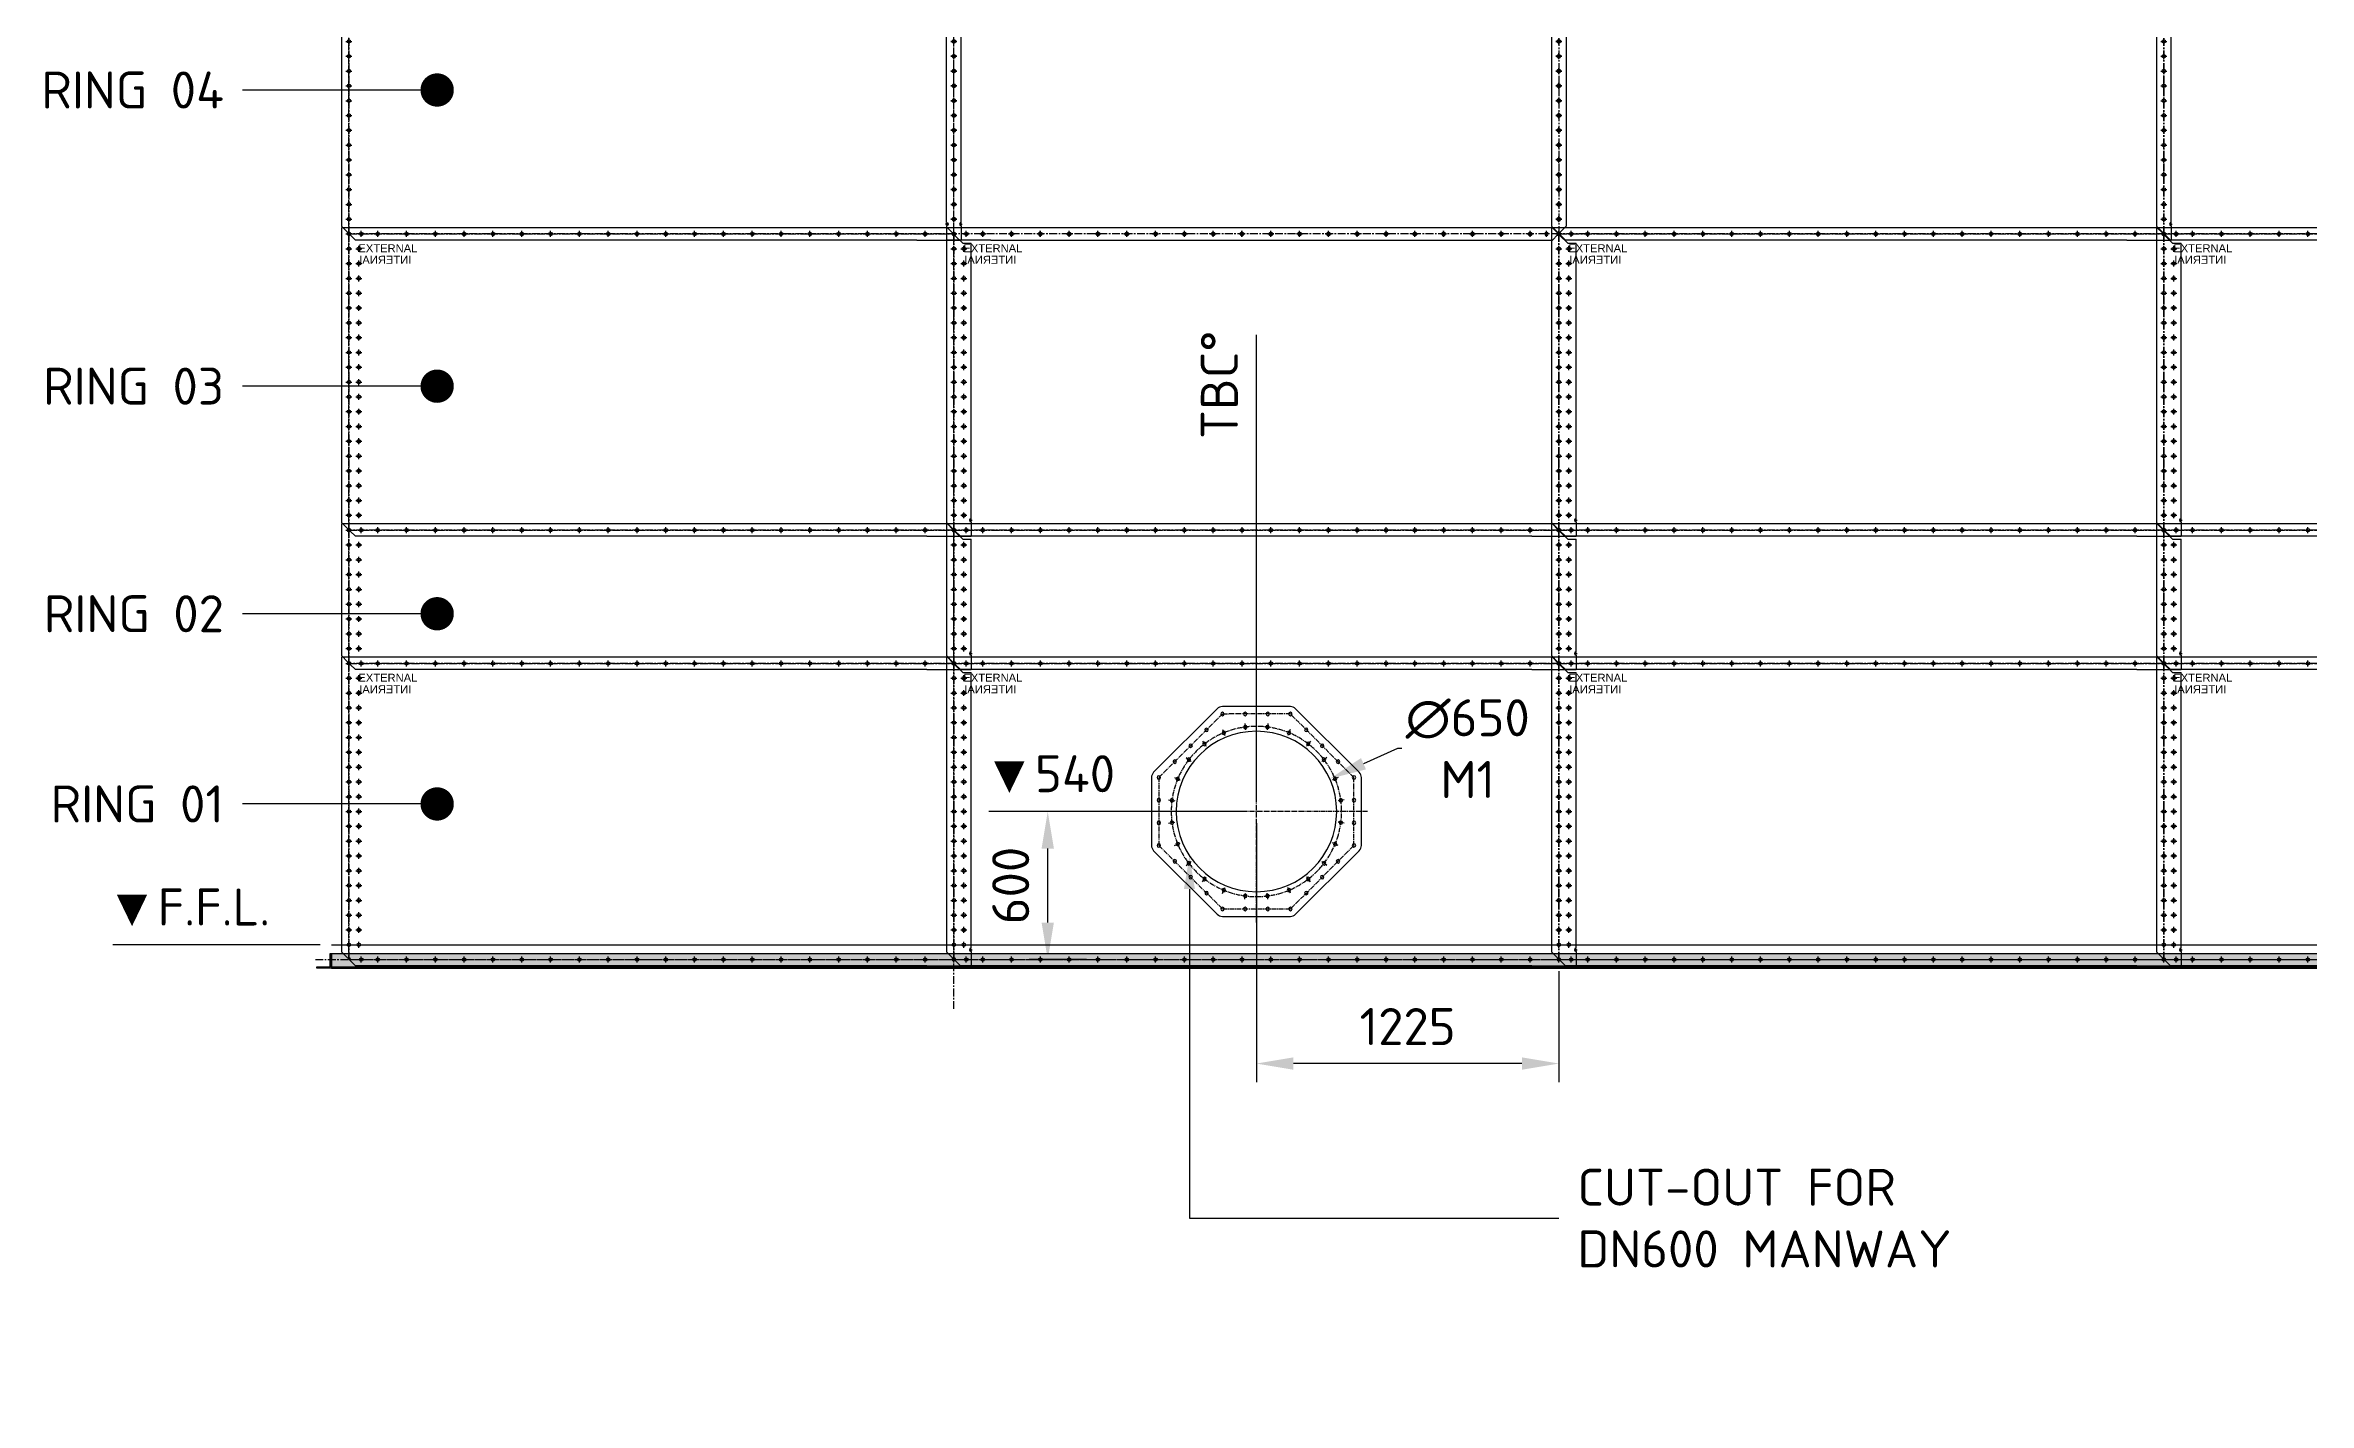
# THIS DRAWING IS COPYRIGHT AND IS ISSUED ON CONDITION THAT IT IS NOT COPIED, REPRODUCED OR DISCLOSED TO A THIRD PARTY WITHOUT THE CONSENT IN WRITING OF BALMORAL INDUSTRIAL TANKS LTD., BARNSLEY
# Model space of a CAD drawing. Header units: millimetres. Extents: x -1425 to 254614, y -45665 to 8786.
# Drawn here: x -1230 to 7937, y -1796 to 3705 of the extents above; entities that cross this region are included whole.
import ezdxf
from ezdxf import colors
from ezdxf.entities.mleader import LeaderData, LeaderLine
from ezdxf.math import Vec2, Vec3

# ---------------------------------------------------------------- set-up
doc = ezdxf.new("R2010")
doc.units = ezdxf.units.MM
doc.header["$PDMODE"] = 4
for name, pattern in [('CENTER', [50.8, 31.75, -6.35, 6.35, -6.35]), ('CENTER2', [28.575, 19.05, -3.175, 3.175, -3.175]), ('HIDDEN', [0.375, 0.25, -0.125])]:
    doc.linetypes.add(name, pattern=pattern)
doc.layers.get('Defpoints').update_dxf_attribs({"color": 9})
for name, color, linetype in [('Bolt Holes', 7, 'Continuous'), ('CENTRELINE', 1, 'CENTER'), ('X 0001 M', 7, 'Continuous'), ('X 0515 M', 7, 'Continuous'), ('X 1515 M', 8, 'HIDDEN'), ('X 2001 M', 1, 'CENTER2'), ('X 2515 M', 1, 'CENTER'), ('X 3001 D', 5, 'Continuous'), ('X 3001 G', 112, 'Continuous'), ('X 5001 H', 8, 'Continuous')]:
    doc.layers.add(name, color=color, linetype=linetype)
doc.styles.add('BIT STD. 2.0', font='isocpeur.ttf', dxfattribs={"height": 2})
doc.styles.add('GG STD. 1.8', font='arial.ttf', dxfattribs={"height": 1.8})
doc.dimstyles.new('BIT STD. 2.0', dxfattribs={"dimtxt": 2, "dimasz": 2, "dimexe": 1, "dimexo": 0.625, "dimgap": 1, "dimtad": 1, "dimdec": 0, "dimdsep": 46, "dimtxsty": 'BIT STD. 2.0', "dimcen": 0, "dimadec": 0, "dimazin": 0, "dimtfac": 1, "dimtdec": 0, "dimtmove": 0, "dimatfit": 3, "dimfxl": 1, "dimtfill": 1, "dimlwd": -1, "dimlwe": -1, "dimarcsym": 0})
doc.dimstyles.new('BIT STD. 2.0.1', dxfattribs={"dimtxt": 2, "dimasz": 2, "dimexe": 1, "dimexo": 0.625, "dimgap": 1, "dimtad": 1, "dimtih": 1, "dimtoh": 1, "dimdec": 0, "dimdsep": 46, "dimtxsty": 'BIT STD. 2.0', "dimcen": 0, "dimadec": 0, "dimazin": 0, "dimtfac": 1, "dimtdec": 0, "dimtofl": 0, "dimtmove": 0, "dimatfit": 3, "dimfxl": 1, "dimtfill": 1, "dimlwd": -1, "dimlwe": -1, "dimarcsym": 0})

# ---------------------------------------------------------------- blocks, each defined once
blk = doc.blocks.new('*D443')
at = {"color": 0, "transparency": 16777216}
blk.add_line((0, 6586.9), (0, 8141.3), dxfattribs=at)
at = {"layer": 'Defpoints', "color": 0, "transparency": 16777216}
for p in [(0, 7541.3), (0, 6540), (36750, 0)]:
    blk.add_point(p, dxfattribs=at)
at = {"color": 0, "transparency": 16777216, "insert": (-150, 7878.8), "char_height": 150, "attachment_point": 5, "rotation": 90, "style": 'BIT STD. 2.0', "bg_fill": 3, "box_fill_scale": 1.1, "bg_fill_color": 256, "bg_fill_true_color": 13158600, "bg_fill_transparency": 0}
blk.add_mtext('360.0%%D', dxfattribs=at)
blk = doc.blocks.new('*U69')
at = {"layer": 'Defpoints', "color": 1, "linetype": 'CENTER'}
blk.add_line((2450, -200), (2450, 6572.8), dxfattribs=at)
at = {"layer": 'X 2001 M', "color": 1}
blk.add_line((0, 0), (0, 6615), dxfattribs=at)
blk = doc.blocks.new('_Dot')
at = {"color": 0, "linetype": 'ByBlock', "lineweight": -2}
blk.add_line((-0.5, 0), (-1, 0), dxfattribs=at)
at = {"color": 0, "linetype": 'ByBlock', "const_width": 0.5}
blk.add_lwpolyline([(-0.25, 0, 1), (0.25, 0, 1)], format="xyb", close=True, dxfattribs=at)
blk = doc.blocks.new('*U235')
at = {"layer": 'X 5001 H'}
h = blk.add_hatch(color=8, dxfattribs=at)
h.dxf.hatch_style = 1
h.paths.add_polyline_path([(0, 25), (0, -35), (36850, -35), (36850, 25)])
for p, q in [((0, 25), (36850, 25)), ((0, -35), (36850, -35))]:
    blk.add_line(p, q)
blk.add_lwpolyline([(0, 25), (36850, 25), (36850, -35), (0, -35)], close=True)
at = {"layer": 'X 0515 M'}
blk.add_lwpolyline([(0, 25), (0, -35), (-60, -35), (-60, -29), (-6, -29), (-6, 25)], close=True, dxfattribs=at)
at = {"layer": 'X 1515 M', "color": 251, "true_color": 0x636466}
blk.add_line((0, -29), (36850, -29), dxfattribs=at)
at = {"layer": 'X 2515 M'}
blk.add_line((-66, 0), (36916, 0), dxfattribs=at)
blk = doc.blocks.new('*D442')
at = {"layer": 'Defpoints', "color": 0, "transparency": 16777216}
for p in [(-270, 60), (-70, 60), (-70, 60)]:
    blk.add_point(p, dxfattribs=at)
at = {"layer": 'X 3001 G', "transparency": 16777216}
blk.add_line((-116.9, 60), (-956.3, 60), dxfattribs=at)
at = {"layer": 'X 3001 G', "color": 0, "transparency": 16777216, "insert": (-650.6, 211.6), "char_height": 150, "attachment_point": 5, "style": 'BIT STD. 2.0', "bg_fill": 3, "box_fill_scale": 1.1, "bg_fill_color": 256, "bg_fill_true_color": 13158600, "bg_fill_transparency": 0}
blk.add_mtext('{\\fArial|b0|i0|c0|p34;▼}F.F.L.', dxfattribs=at)
blk = doc.blocks.new('*U73')
at = {"layer": 'CENTRELINE', "color": 0, "linetype": 'CENTER2', "transparency": 16777216}
for p, q in [((-12, 0), (-1.4, 0)), ((0, 1.4), (0, 12)), ((1.4, 0), (12, 0)), ((0, -12), (0, -1.4))]:
    blk.add_line(p, q, dxfattribs=at)
at = {"layer": 'CENTRELINE', "color": 0, "linetype": 'Continuous', "transparency": 16777216}
for p, q in [((-0.7, 0), (0.7, 0)), ((0, -0.7), (0, 0.7))]:
    blk.add_line(p, q, dxfattribs=at)
blk = doc.blocks.new('14mm DIA HOLE')
blk.add_circle((0, 0), 7)
at = {"layer": 'CENTRELINE', "linetype": 'CENTER2'}
blk.add_blockref('*U73', (0, 0), dxfattribs=at)
blk = doc.blocks.new('*U229')
blk.add_blockref('14mm DIA HOLE', (0, 0))
blk = doc.blocks.new('*U230')
at = {"layer": 'Bolt Holes', "color": 0, "linetype": 'ByBlock', "lineweight": -2, "transparency": 16777216}
for p in [(0, 0), (116.67, 0), (233.34, 0), (350.01, 0), (466.68, 0), (583.35, 0), (700.02, 0), (816.69, 0), (933.36, 0), (1050.03, 0), (1166.7, 0), (1283.37, 0), (1400.04, 0), (1516.71, 0), (1633.38, 0), (1750.05, 0), (1866.72, 0), (1983.39, 0), (2100.06, 0), (0, -1200), (116.67, -1200), (233.34, -1200), (350.01, -1200), (466.68, -1200), (583.35, -1200), (700.02, -1200), (816.69, -1200), (933.36, -1200), (1050.03, -1200), (1166.7, -1200), (1283.37, -1200), (1400.04, -1200), (1516.71, -1200), (1633.38, -1200), (1750.05, -1200), (1866.72, -1200), (1983.39, -1200), (2100.06, -1200)]:
    blk.add_blockref('*U229', p, dxfattribs=at)
blk = doc.blocks.new('*U78')
blk.add_blockref('14mm DIA HOLE', (0, 0))
blk = doc.blocks.new('*U79')
at = {"color": 0, "linetype": 'ByBlock', "lineweight": -2, "transparency": 16777216}
for p in [(0, 0), (0, -60), (0, -120), (0, -180), (0, -240), (0, -300), (0, -360), (0, -420), (0, -480), (0, -540), (0, -600), (0, -660), (0, -720), (0, -780), (0, -840), (0, -900), (0, -960), (0, -1020), (0, -1080)]:
    blk.add_blockref('*U78', p, dxfattribs=at)
blk = doc.blocks.new('Vertical Seam - D (1200)')
blk.add_blockref('*U79', (0, -60))
blk = doc.blocks.new('*U261')
blk.add_blockref('Vertical Seam - D (1200)', (0, 0))
blk = doc.blocks.new('*U262')
blk.add_blockref('Vertical Seam - D (1200)', (40, 0))
blk = doc.blocks.new('*U161')
blk.add_blockref('Vertical Seam - D (1200)', (0, 0))
blk = doc.blocks.new('*U370')
blk.add_blockref('Vertical Seam - D (1200)', (40, 0))
blk = doc.blocks.new('*U138')
at = {"layer": 'X 2001 M', "color": 0, "transparency": 16777216}
for p, q in [((-4.12, 0), (-0.8, 0)), ((0, 0.8), (0, 4.12)), ((0.8, 0), (4.12, 0)), ((0, -4.12), (0, -0.8))]:
    blk.add_line(p, q, dxfattribs=at)
at = {"layer": 'X 2001 M', "color": 0, "linetype": 'Continuous', "transparency": 16777216}
for p, q in [((-0.4, 0), (0.4, 0)), ((0, -0.4), (0, 0.4))]:
    blk.add_line(p, q, dxfattribs=at)
blk = doc.blocks.new('*U135')
for p, q in [((0, 72), (0, 132)), ((0, 58), (0, 0))]:
    blk.add_line(p, q)
blk.add_arc((0, 65), 7, 90, 270)
at = {"layer": 'X 2001 M'}
blk.add_blockref('*U138', (0, 65), dxfattribs=at)
blk = doc.blocks.new('*U153')
for p, q in [((0, 692), (0, 1188)), ((0, 558), (0, 692)), ((0, 132), (0, 558))]:
    blk.add_line(p, q)
blk = doc.blocks.new('*U140')
for p, q in [((-619.6, 0), (-2493.6, 0)), ((-179.6, 0), (-619.6, 0)), ((-179.6, 0), (-165.6, 0)), ((-165.6, 0), (0, 0))]:
    blk.add_line(p, q)
blk = doc.blocks.new('1200 DD (2101)')
for p, q in [((2423.6, 25), (-30, 25)), ((-30, 25), (-30, -1168.6))]:
    blk.add_line(p, q)
for points in [[(2423.6, 25), (2444.4, 4.2, 0.866025), (2454.2, -5.6), (2485.6, -37), (2520, -37)], [(26.4, -1225), (5.6, -1204.2, 0.866025), (-4.2, -1194.4), (-30, -1168.6)]]:
    blk.add_lwpolyline(points, format="xyb")
at = {"layer": 'Defpoints', "color": 1, "linetype": 'CENTER'}
blk.add_lwpolyline([(0, -1200), (2450, -1200), (2450, 0), (0, 0)], close=True, dxfattribs=at)
for name, p in [('14mm DIA HOLE', (0, 0)), ('14mm DIA HOLE', (50, 0)), ('14mm DIA HOLE', (116.7, 0)), ('*U153', (2520, -1225)), ('*U135', (2520, -1225)), ('14mm DIA HOLE', (50, -1200)), ('14mm DIA HOLE', (116.7, -1200)), ('14mm DIA HOLE', (2450, -1200)), ('14mm DIA HOLE', (2500, -1200)), ('*U140', (2520, -1225))]:
    blk.add_blockref(name, p)
at = {"layer": 'Bolt Holes'}
for name, p in [('*U230', (233.4, 0)), ('*U261', (0, 0)), ('*U262', (0, 0)), ('*U161', (2450, 0)), ('*U370', (2450, 0))]:
    blk.add_blockref(name, p, dxfattribs=at)
at = {"layer": 'Defpoints', "extrusion": (0, 0, -1), "insert": (252.9, -88.6), "char_height": 32.4, "width": 6762.895, "attachment_point": 1, "text_direction": (-1, 0, 0), "style": 'GG STD. 1.8'}
blk.add_mtext('INTERNAL', dxfattribs=at)
at = {"layer": 'Defpoints', "insert": (38.2, -41.7), "char_height": 32.4, "width": 6762.895, "attachment_point": 1, "style": 'GG STD. 1.8'}
blk.add_mtext('EXTERNAL', dxfattribs=at)
blk = doc.blocks.new('*U227')
blk.add_blockref('14mm DIA HOLE', (0, 0))
blk = doc.blocks.new('*U228')
at = {"layer": 'Bolt Holes', "color": 0, "linetype": 'ByBlock', "lineweight": -2, "transparency": 16777216}
for p in [(0, 0), (116.67, 0), (233.34, 0), (350.01, 0), (466.68, 0), (583.35, 0), (700.02, 0), (816.69, 0), (933.36, 0), (1050.03, 0), (1166.7, 0), (1283.37, 0), (1400.04, 0), (1516.71, 0), (1633.38, 0), (1750.05, 0), (1866.72, 0), (1983.39, 0), (2100.06, 0), (0, -1200), (116.67, -1200), (233.34, -1200), (350.01, -1200), (466.68, -1200), (583.35, -1200), (700.02, -1200), (816.69, -1200), (933.36, -1200), (1050.03, -1200), (1166.7, -1200), (1283.37, -1200), (1400.04, -1200), (1516.71, -1200), (1633.38, -1200), (1750.05, -1200), (1866.72, -1200), (1983.39, -1200), (2100.06, -1200)]:
    blk.add_blockref('*U227', p, dxfattribs=at)
blk = doc.blocks.new('*U133')
at = {"layer": 'X 2001 M', "color": 0, "transparency": 16777216}
for p, q in [((-4.12, 0), (-0.8, 0)), ((0, 0.8), (0, 4.12)), ((0.8, 0), (4.12, 0)), ((0, -4.12), (0, -0.8))]:
    blk.add_line(p, q, dxfattribs=at)
at = {"layer": 'X 2001 M', "color": 0, "linetype": 'Continuous', "transparency": 16777216}
for p, q in [((-0.4, 0), (0.4, 0)), ((0, -0.4), (0, 0.4))]:
    blk.add_line(p, q, dxfattribs=at)
blk = doc.blocks.new('*U130')
for p, q in [((0, 72), (0, 132)), ((0, 58), (0, 0))]:
    blk.add_line(p, q)
blk.add_arc((0, 65), 7, 90, 270)
at = {"layer": 'X 2001 M'}
blk.add_blockref('*U133', (0, 65), dxfattribs=at)
blk = doc.blocks.new('*U109')
for p, q in [((0, 692), (0, 1193.6)), ((0, 558), (0, 692)), ((0, 132), (0, 558))]:
    blk.add_line(p, q)
blk = doc.blocks.new('*U117')
for p, q in [((-619.6, 0), (-2453.6, 0)), ((-179.6, 0), (-619.6, 0)), ((-179.6, 0), (-165.6, 0)), ((-165.6, 0), (0, 0))]:
    blk.add_line(p, q)
blk = doc.blocks.new('1200 D')
for p, q in [((2423.6, 25), (-30, 25)), ((-30, 25), (-30, -1168.6))]:
    blk.add_line(p, q)
for points in [[(2423.6, 25), (2444.4, 4.2, 0.866025), (2454.2, -5.6), (2480, -31.4)], [(26.4, -1225), (5.6, -1204.2, 0.866025), (-4.2, -1194.4), (-30, -1168.6)]]:
    blk.add_lwpolyline(points, format="xyb")
at = {"layer": 'Defpoints', "color": 1, "linetype": 'CENTER'}
blk.add_lwpolyline([(0, -1200), (2450, -1200), (2450, 0), (0, 0)], close=True, dxfattribs=at)
for name, p in [('14mm DIA HOLE', (0, 0)), ('14mm DIA HOLE', (50, 0)), ('14mm DIA HOLE', (116.7, 0)), ('*U109', (2480, -1225)), ('*U130', (2480, -1225)), ('14mm DIA HOLE', (50, -1200)), ('14mm DIA HOLE', (116.7, -1200)), ('14mm DIA HOLE', (2450, -1200)), ('*U117', (2480, -1225))]:
    blk.add_blockref(name, p)
at = {"layer": 'Bolt Holes'}
for name, p in [('*U228', (233.4, 0)), ('*U161', (0, 0)), ('*U161', (2450, 0))]:
    blk.add_blockref(name, p, dxfattribs=at)
at = {"layer": 'Defpoints', "extrusion": (0, 0, -1), "insert": (252.9, -88.6), "char_height": 32.4, "width": 6762.895, "attachment_point": 1, "text_direction": (-1, 0, 0), "style": 'GG STD. 1.8'}
blk.add_mtext('INTERNAL', dxfattribs=at)
at = {"layer": 'Defpoints', "insert": (38.2, -41.7), "char_height": 32.4, "width": 6762.895, "attachment_point": 1, "style": 'GG STD. 1.8'}
blk.add_mtext('EXTERNAL', dxfattribs=at)
blk = doc.blocks.new('*U172')
blk.add_blockref('14mm DIA HOLE', (0, 0))
blk = doc.blocks.new('*U173')
at = {"layer": 'Bolt Holes', "color": 0, "linetype": 'ByBlock', "lineweight": -2, "transparency": 16777216}
for p in [(0, 0), (116.67, 0), (233.34, 0), (350.01, 0), (466.68, 0), (583.35, 0), (700.02, 0), (816.69, 0), (933.36, 0), (1050.03, 0), (1166.7, 0), (1283.37, 0), (1400.04, 0), (1516.71, 0), (1633.38, 0), (1750.05, 0), (1866.72, 0), (1983.39, 0), (2100.06, 0), (0, -540), (116.67, -540), (233.34, -540), (350.01, -540), (466.68, -540), (583.35, -540), (700.02, -540), (816.69, -540), (933.36, -540), (1050.03, -540), (1166.7, -540), (1283.37, -540), (1400.04, -540), (1516.71, -540), (1633.38, -540), (1750.05, -540), (1866.72, -540), (1983.39, -540), (2100.06, -540)]:
    blk.add_blockref('*U172', p, dxfattribs=at)
blk = doc.blocks.new('*U167')
blk.add_blockref('14mm DIA HOLE', (0, 0))
blk = doc.blocks.new('*U168')
at = {"color": 0, "linetype": 'ByBlock', "lineweight": -2, "transparency": 16777216}
for p in [(0, 0), (0, -60), (0, -120), (0, -180), (0, -240), (0, -300), (0, -360), (0, -420)]:
    blk.add_blockref('*U167', p, dxfattribs=at)
blk = doc.blocks.new('Vertical Seam - D (540)')
blk.add_blockref('*U168', (0, -60))
blk = doc.blocks.new('*U171')
blk.add_blockref('Vertical Seam - D (540)', (0, 0))
blk = doc.blocks.new('*U318')
blk.add_blockref('Vertical Seam - D (540)', (40, 0))
blk = doc.blocks.new('*U317')
blk.add_blockref('Vertical Seam - D (540)', (0, 0))
blk = doc.blocks.new('*U336')
blk.add_blockref('Vertical Seam - D (540)', (40, 0))
blk = doc.blocks.new('*U184')
for p, q in [((-619.6, 0), (-2493.6, 0)), ((-179.6, 0), (-619.6, 0)), ((-179.6, 0), (-165.6, 0)), ((-165.6, 0), (0, 0))]:
    blk.add_line(p, q)
blk = doc.blocks.new('*U176')
at = {"layer": 'X 2001 M', "color": 0, "transparency": 16777216}
for p, q in [((-4.12, 0), (-0.8, 0)), ((0, 0.8), (0, 4.12)), ((0.8, 0), (4.12, 0)), ((0, -4.12), (0, -0.8))]:
    blk.add_line(p, q, dxfattribs=at)
at = {"layer": 'X 2001 M', "color": 0, "linetype": 'Continuous', "transparency": 16777216}
for p, q in [((-0.4, 0), (0.4, 0)), ((0, -0.4), (0, 0.4))]:
    blk.add_line(p, q, dxfattribs=at)
blk = doc.blocks.new('*U174')
for p, q in [((0, 72), (0, 132)), ((0, 58), (0, 0))]:
    blk.add_line(p, q)
blk.add_arc((0, 65), 7, 90, 270)
at = {"layer": 'X 2001 M'}
blk.add_blockref('*U176', (0, 65), dxfattribs=at)
blk = doc.blocks.new('*U307')
for p, q in [((0, 692), (0, 840.3)), ((0, 558), (0, 692)), ((0, 444.3), (0, 558))]:
    blk.add_line(p, q)
blk = doc.blocks.new('540 SD')
for p, q in [((2423.6, 25), (-30, 25)), ((-30, 25), (-30, -508.6))]:
    blk.add_line(p, q)
for points in [[(2423.6, 25), (2444.4, 4.2, 0.866025), (2454.2, -5.6), (2485.6, -37), (2520, -37)], [(26.4, -565), (5.6, -544.2, 0.866025), (-4.2, -534.4), (-30, -508.6)]]:
    blk.add_lwpolyline(points, format="xyb")
at = {"layer": 'Defpoints', "color": 1, "linetype": 'CENTER'}
blk.add_lwpolyline([(0, -540), (2450, -540), (2450, 0), (0, 0)], close=True, dxfattribs=at)
for name, p in [('14mm DIA HOLE', (0, 0)), ('14mm DIA HOLE', (50, 0)), ('14mm DIA HOLE', (116.7, 0)), ('*U307', (2520, -877.3)), ('*U174', (2520, -565)), ('14mm DIA HOLE', (50, -540)), ('14mm DIA HOLE', (116.7, -540)), ('14mm DIA HOLE', (2450, -540)), ('14mm DIA HOLE', (2500, -540)), ('*U184', (2520, -565))]:
    blk.add_blockref(name, p)
at = {"layer": 'Bolt Holes'}
for name, p in [('*U173', (233.4, 0)), ('*U171', (0, 0)), ('*U318', (0, 0)), ('*U317', (2450, 0)), ('*U336', (2450, 0))]:
    blk.add_blockref(name, p, dxfattribs=at)
blk = doc.blocks.new('VERTICAL SEAM')
for name, p in [('1200 D', (-2450, 6540)), ('1200 D', (-2450, 5340)), ('1200 D', (-2450, 4140)), ('1200 DD (2101)', (-2450, 2940)), ('540 SD', (-2450, 1740)), ('1200 DD (2101)', (-2450, 1200))]:
    blk.add_blockref(name, p)
blk = doc.blocks.new('*D437')
at = {"layer": 'Defpoints', "color": 0, "transparency": 16777216}
for p in [(3971.8, 732.4), (3378.2, 467.6)]:
    blk.add_point(p, dxfattribs=at)
at = {"layer": 'X 3001 D', "color": 0, "transparency": 16777216}
for p, q in [((4245.8, 854.7), (4108.8, 793.5)), ((4740.8, 854.7), (4245.8, 854.7))]:
    blk.add_line(p, q, dxfattribs=at)
blk.add_solid([(4098.6, 816.4), (4119, 770.7), (3971.8, 732.4)], dxfattribs=at)
at = {"layer": 'X 3001 D', "color": 0, "transparency": 16777216, "insert": (4530.8, 854.7), "char_height": 150, "attachment_point": 5, "style": 'BIT STD. 2.0', "bg_fill": 3, "box_fill_scale": 1.1, "bg_fill_color": 256, "bg_fill_true_color": 13158600, "bg_fill_transparency": 0}
blk.add_mtext('∅650\\P{\\C7;M1}', dxfattribs=at)
blk = doc.blocks.new('*D436')
at = {"layer": 'Defpoints', "color": 0, "transparency": 16777216}
for p in [(3675, 600), (4900, 0), (3675, -421.3)]:
    blk.add_point(p, dxfattribs=at)
at = {"layer": 'X 3001 D', "color": 0, "transparency": 16777216}
for p, q in [((3675, 553.1), (3675, -496.3)), ((4900, -46.9), (4900, -496.3)), ((4750, -421.3), (3825, -421.3))]:
    blk.add_line(p, q, dxfattribs=at)
for points in [[(3825, -396.3), (3825, -446.3), (3675, -421.3)], [(4750, -396.3), (4750, -446.3), (4900, -421.3)]]:
    blk.add_solid(points, dxfattribs=at)
at = {"layer": 'X 3001 D', "color": 0, "transparency": 16777216, "insert": (4287.5, -271.3), "char_height": 150, "attachment_point": 5, "style": 'BIT STD. 2.0', "bg_fill": 3, "box_fill_scale": 1.1, "bg_fill_color": 256, "bg_fill_true_color": 13158600, "bg_fill_transparency": 0}
blk.add_mtext('1225', dxfattribs=at)
blk = doc.blocks.new('*D435')
at = {"layer": 'Defpoints', "color": 0, "transparency": 16777216}
for p in [(2830, 600), (3675, 600), (3033.3, 0)]:
    blk.add_point(p, dxfattribs=at)
at = {"layer": 'X 3001 D', "color": 0, "transparency": 16777216}
for p, q in [((3628.1, 600), (2755, 600)), ((2830, 150), (2830, 450)), ((2986.4, 0), (2755, 0))]:
    blk.add_line(p, q, dxfattribs=at)
for points in [[(2805, 450), (2855, 450), (2830, 600)], [(2805, 150), (2855, 150), (2830, 0)]]:
    blk.add_solid(points, dxfattribs=at)
at = {"layer": 'X 3001 D', "color": 0, "transparency": 16777216, "insert": (2680, 300), "char_height": 150, "attachment_point": 5, "rotation": 90, "style": 'BIT STD. 2.0', "bg_fill": 3, "box_fill_scale": 1.1, "bg_fill_color": 256, "bg_fill_true_color": 13158600, "bg_fill_transparency": 0}
blk.add_mtext('600', dxfattribs=at)
blk = doc.blocks.new('*D434')
at = {"layer": 'Defpoints', "color": 0, "transparency": 16777216}
for p in [(3157.6, 600), (3453.6, 600), (3675, 60)]:
    blk.add_point(p, dxfattribs=at)
at = {"layer": 'X 3001 G', "color": 5, "transparency": 16777216}
blk.add_line((3406.7, 600), (2591.3, 600), dxfattribs=at)
at = {"layer": 'X 3001 G', "color": 0, "transparency": 16777216, "insert": (2836.9, 751.6), "char_height": 150, "attachment_point": 5, "style": 'BIT STD. 2.0', "bg_fill": 3, "box_fill_scale": 1.1, "bg_fill_color": 256, "bg_fill_true_color": 13158600, "bg_fill_transparency": 0}
blk.add_mtext('{\\fArial|b0|i0|c0|p34;▼}540', dxfattribs=at)
blk = doc.blocks.new('*D433')
at = {"color": 0, "transparency": 16777216}
for p, q in [((3675, 1751.3), (3675, 2531.3)), ((3675, 1451.3), (3675, 1751.3)), ((3675, 646.9), (3675, 1451.3))]:
    blk.add_line(p, q, dxfattribs=at)
at = {"layer": 'Defpoints', "color": 0, "transparency": 16777216}
for p in [(3675, 2051.3), (3675, 600), (36750, 0)]:
    blk.add_point(p, dxfattribs=at)
at = {"color": 0, "transparency": 16777216, "insert": (3525, 2328.8), "char_height": 150, "attachment_point": 5, "rotation": 90, "style": 'BIT STD. 2.0', "bg_fill": 3, "box_fill_scale": 1.1, "bg_fill_color": 256, "bg_fill_true_color": 13158600, "bg_fill_transparency": 0}
blk.add_mtext('TBC%%D', dxfattribs=at)
blk = doc.blocks.new('A$C75773D2C')
at = {"layer": 'X 0001 M'}
blk.add_circle((0, 0), 7, dxfattribs=at)
at = {"layer": 'X 2001 M'}
blk.add_line((0, 14), (0, -14), dxfattribs=at)
blk = doc.blocks.new('A$C40320D08')
blk.add_circle((0, 0), 325)
at = {"layer": 'Defpoints'}
blk.add_lwpolyline([(-416.2, 158.8), (-158.8, 416.2, -0.198912), (-137.6, 425), (137.6, 425, -0.198912), (158.8, 416.2), (416.2, 158.8, -0.198912), (425, 137.6), (425, -137.6, -0.198912), (416.2, -158.8), (158.8, -416.2, -0.198912), (137.6, -425), (-137.6, -425, -0.198912), (-158.8, -416.2), (-416.2, -158.8, -0.198912), (-425, -137.6), (-425, 137.6, -0.198912)], format="xyb", close=True, dxfattribs=at)
at = {"layer": 'X 0001 M'}
for centre in [(-137.6, 395), (-45.9, 395), (45.9, 395), (137.6, 395), (-201.9, 330.6), (201.9, 330.6), (-330.6, 201.9), (-266.3, 266.3), (266.3, 266.3), (330.6, 201.9), (-395, 137.6), (395, 137.6), (-395, 45.9), (395, 45.9), (-395, -45.9), (395, -45.9), (-395, -137.6), (395, -137.6), (-330.6, -201.9), (-266.3, -266.3), (266.3, -266.3), (330.6, -201.9), (-201.9, -330.6), (201.9, -330.6), (-137.6, -395), (-45.9, -395), (45.9, -395), (137.6, -395)]:
    blk.add_circle(centre, 7, dxfattribs=at)
at = {"layer": 'X 2001 M'}
for p, q in [((0, -450), (0, 450)), ((-450, 0), (450, 0))]:
    blk.add_line(p, q, dxfattribs=at)
blk.add_lwpolyline([(-395, 137.6), (-137.6, 395), (137.6, 395), (395, 137.6), (395, -137.6), (137.6, -395), (-137.6, -395), (-395, -137.6)], close=True, dxfattribs=at)
blk.add_circle((0, 0), 345, dxfattribs=at)
at = {"layer": 'X 0001 M'}
for p, rotation in [((-210, 273.7), 37.49999999999898), ((-132, 318.7), 22.49999999999897), ((-45, 342), 7.499999999998977), ((45, 342), 352.499999999999), ((132, 318.7), 337.4999999999989), ((210, 273.7), 322.499999999999), ((-273.7, 210), 52.49999999999896), ((273.7, 210), 307.4999999999989), ((-318.7, 132), 67.49999999999896), ((318.7, 132), 292.499999999999), ((-342, 45), 82.49999999999898), ((342, 45), 277.4999999999989), ((-342, -45), 97.49999999999895), ((342, -45), 262.4999999999989), ((-318.7, -132), 112.4999999999989), ((318.7, -132), 247.4999999999989), ((-273.7, -210), 127.4999999999989), ((-210, -273.7), 142.4999999999989), ((210, -273.7), 217.4999999999989), ((273.7, -210), 232.499999999999), ((-132, -318.7), 157.499999999999), ((-45, -342), 172.4999999999989), ((45, -342), 187.4999999999988), ((132, -318.7), 202.4999999999989)]:
    blk.add_blockref('A$C75773D2C', p, dxfattribs=dict(at, rotation=rotation))
blk = doc.blocks.new('P9071900')
at = {"xscale": -1}
blk.add_blockref('1200 DD (2101)', (-30, -25), dxfattribs=at)
at = {"rotation": 359.993775271945}
blk.add_blockref('A$C40320D08', (-1255, -625), dxfattribs=at)

msp = doc.modelspace()

# ---------------------------------------------------------------- dimensions: what is measured, and where the dimension line sits
at = {"color": 1}
dim = msp.add_ordinate_dim(feature_location=(0, 6540), offset=(0, 1001.2681), dtype=1, origin=(36750, 0), dimstyle='BIT STD. 2.0', override={"dimdec": 1, "dimlfac": 0.009796, "dimzin": 0, "dimpost": '%%D'}, dxfattribs=at)
dim.commit()
dim.dimension.update_dxf_attribs({"geometry": '*D443', "text_midpoint": (-150, 7878.7681)})

# ---------------------------------------------------------------- next in the draw order: block references
for name, p in [('*U69', (0, 0)), ('VERTICAL SEAM', (7350, 0)), ('VERTICAL SEAM', (9800, 0)), ('*U235', (-70, 0))]:
    msp.add_blockref(name, p)
at = {"xscale": -1}
msp.add_blockref('1200 D', (4900, 4140), dxfattribs=at)

# ---------------------------------------------------------------- next in the draw order: leaders
ml = msp.add_multileader_mtext('Standard')
ml.set_content('RING 04', color=256, style='BIT STD. 2.0')
ml.set_leader_properties(color=150)
ml.set_arrow_properties(name='DOT')
ml.build(insert=Vec2(0, 0))
ml.multileader.update_dxf_attribs({"has_text_frame": 1, "text_left_attachment_type": 2, "text_right_attachment_type": 2, "dogleg_length": 3, "arrow_head_size": 135, "scale": 75})
ctx = ml.context
ctx.base_point, ctx.scale, ctx.char_height, ctx.arrow_head_size, ctx.landing_gap_size, ctx.plane_origin = Vec3(-1271.1484, 3523.2156), 75, 150, 135, 75, Vec3(357.2792, 3523.2156)
ctx.left_attachment, ctx.right_attachment, ctx.text_align_type = 2, 2, 2
notes = []
notes.append((ctx, [(0, (1, 1, 0), (-206.1484, 3523.2156), (-1, 0), 225, [(0, [(357.2792, 3523.2156)], 0, [])])]))
ctx.mtext.insert, ctx.mtext.alignment, ctx.mtext.flow_direction = Vec3(-506.1484, 3598.2725), 3, 5
ml = msp.add_multileader_mtext('Standard')
ml.set_content('RING 03', color=256, style='BIT STD. 2.0')
ml.set_leader_properties(color=150)
ml.set_arrow_properties(name='DOT')
ml.build(insert=Vec2(0, 0))
ml.multileader.update_dxf_attribs({"has_text_frame": 1, "text_left_attachment_type": 2, "text_right_attachment_type": 2, "dogleg_length": 3, "arrow_head_size": 135, "scale": 75})
ctx = ml.context
ctx.base_point, ctx.scale, ctx.char_height, ctx.arrow_head_size, ctx.landing_gap_size, ctx.plane_origin = Vec3(-1256.1484, 2323.2156), 75, 150, 135, 75, Vec3(357.2792, 2323.2156)
ctx.left_attachment, ctx.right_attachment, ctx.text_align_type = 2, 2, 2
notes.append((ctx, [(0, (1, 1, 0), (-206.1484, 2323.2156), (-1, 0), 225, [(0, [(357.2792, 2323.2156)], 0, [])])]))
ctx.mtext.insert, ctx.mtext.alignment, ctx.mtext.flow_direction = Vec3(-506.1484, 2398.2725), 3, 5
ml = msp.add_multileader_mtext('Standard')
ml.set_content('RING 02', color=256, style='BIT STD. 2.0')
ml.set_leader_properties(color=150)
ml.set_arrow_properties(name='DOT')
ml.build(insert=Vec2(0, 0))
ml.multileader.update_dxf_attribs({"has_text_frame": 1, "text_left_attachment_type": 2, "text_right_attachment_type": 2, "dogleg_length": 3, "arrow_head_size": 135, "scale": 75})
ctx = ml.context
ctx.base_point, ctx.scale, ctx.char_height, ctx.arrow_head_size, ctx.landing_gap_size, ctx.plane_origin = Vec3(-1256.1484, 1401.1765), 75, 150, 135, 75, Vec3(357.2792, 1401.1765)
ctx.left_attachment, ctx.right_attachment, ctx.text_align_type = 2, 2, 2
notes.append((ctx, [(0, (1, 1, 0), (-206.1484, 1401.1765), (-1, 0), 225, [(0, [(357.2792, 1401.1765)], 0, [])])]))
ctx.mtext.insert, ctx.mtext.alignment, ctx.mtext.flow_direction = Vec3(-506.1484, 1476.2333), 3, 5
ml = msp.add_multileader_mtext('Standard')
ml.set_content('RING 01', color=256, style='BIT STD. 2.0')
ml.set_leader_properties(color=150)
ml.set_arrow_properties(name='DOT')
ml.build(insert=Vec2(0, 0))
ml.multileader.update_dxf_attribs({"has_text_frame": 1, "text_left_attachment_type": 2, "text_right_attachment_type": 2, "dogleg_length": 3, "arrow_head_size": 135, "scale": 75})
ctx = ml.context
ctx.base_point, ctx.scale, ctx.char_height, ctx.arrow_head_size, ctx.landing_gap_size, ctx.plane_origin = Vec3(-1226.1484, 630.587), 75, 150, 135, 75, Vec3(357.2792, 630.587)
ctx.left_attachment, ctx.right_attachment, ctx.text_align_type = 2, 2, 2
notes.append((ctx, [(0, (1, 1, 0), (-206.1484, 630.587), (-1, 0), 225, [(0, [(357.2792, 630.587)], 0, [])])]))
ctx.mtext.insert, ctx.mtext.alignment, ctx.mtext.flow_direction = Vec3(-506.1484, 705.6438), 3, 5
for ctx, leaders in notes:
    for number, flags, end, landing, length, lines in leaders:
        leader = LeaderData()
        leader.index, (leader.has_last_leader_line, leader.has_dogleg_vector, leader.attachment_direction) = number, flags
        leader.last_leader_point, leader.dogleg_vector, leader.dogleg_length = Vec3(end), Vec3(landing), length
        for number, points, colour, breaks in lines:
            line = LeaderLine()
            line.index, line.vertices, line.color, line.breaks = number, Vec3.list(points), colors.encode_raw_color(colour), breaks
            leader.lines.append(line)
        ctx.leaders.append(leader)

# ---------------------------------------------------------------- next in the draw order: dimensions: what is measured, and where the dimension line sits
at = {"layer": 'X 3001 D'}
dim = msp.add_diameter_dim_2p(p1=(3378.2037, 467.5728), p2=(3971.7963, 732.4272), text='<>\\X{\\C7;M1}', dimstyle='BIT STD. 2.0.1', dxfattribs=at)
dim.commit()
dim.dimension.update_dxf_attribs({"geometry": '*D437', "text_midpoint": (4530.7621, 854.6678)})
at = {"layer": 'X 3001 G'}
dim = msp.add_ordinate_dim(feature_location=(-70, 60), offset=(-200, 0), dtype=0, origin=(-70, 60), text='{\\fArial|b0|i0|c0|p34;▼}F.F.L.', dimstyle='BIT STD. 2.0', override={"dimclre": 256}, dxfattribs=at)
dim.commit()
dim.dimension.update_dxf_attribs({"geometry": '*D442', "text_midpoint": (-650.648, 211.5859)})

# ---------------------------------------------------------------- next in the draw order: linework, layer by layer
at = {"color": 112}
msp.add_line((-70, 60), (36750, 60), dxfattribs=at)

# ---------------------------------------------------------------- next in the draw order: block references
msp.add_blockref('VERTICAL SEAM', (2450, 0))

# ---------------------------------------------------------------- next in the draw order: dimensions: what is measured, and where the dimension line sits
at = {"layer": 'X 3001 D'}
dim = msp.add_linear_dim(base=(3675, -421.2971), p1=(4900, 0), p2=(3675, 600), dimstyle='BIT STD. 2.0', dxfattribs=at)
dim.commit()
dim.dimension.update_dxf_attribs({"geometry": '*D436', "text_midpoint": (4287.5, -421.2971), "dimtype": 160})

# ---------------------------------------------------------------- next in the draw order: dimensions: what is measured, and where the dimension line sits
dim = msp.add_linear_dim(base=(2829.9953, 600), p1=(3033.25, 0), p2=(3675, 600), angle=90, dimstyle='BIT STD. 2.0', dxfattribs=at)
dim.commit()
dim.dimension.update_dxf_attribs({"geometry": '*D435', "text_midpoint": (2679.9953, 300)})

# ---------------------------------------------------------------- next in the draw order: dimensions: what is measured, and where the dimension line sits
at = {"layer": 'X 3001 G'}
dim = msp.add_ordinate_dim(feature_location=(3453.5876, 600), offset=(-296.0366, 0), dtype=0, origin=(3675, 60), text='{\\fArial|b0|i0|c0|p34;▼}<>', dimstyle='BIT STD. 2.0', override={"dimclre": 5}, dxfattribs=at)
dim.commit()
dim.dimension.update_dxf_attribs({"geometry": '*D434', "text_midpoint": (2836.903, 751.5859)})

# ---------------------------------------------------------------- next in the draw order: dimensions: what is measured, and where the dimension line sits
at = {"color": 1}
dim = msp.add_ordinate_dim(feature_location=(3675, 600), offset=(0.0489, 1451.2681), dtype=1, origin=(36750, 0), text='TBC%%D', dimstyle='BIT STD. 2.0', override={"dimdec": 1, "dimlfac": 0.009796, "dimzin": 0, "dimpost": '%%D'}, dxfattribs=at)
dim.commit()
dim.dimension.update_dxf_attribs({"geometry": '*D433', "text_midpoint": (3525.0489, 2328.7681)})

# ---------------------------------------------------------------- next in the draw order: block references
for name, p in [('1200 DD (2101)', (2450.0978, 2940)), ('540 SD', (2450.0978, 1740))]:
    msp.add_blockref(name, p)
at = {"xscale": -1}
msp.add_blockref('P9071900', (2420.0978, 1225), dxfattribs=at)

# ---------------------------------------------------------------- next in the draw order: leaders
ml = msp.add_multileader_mtext('Standard')
ml.set_content('CUT-OUT FOR\\PDN600 MANWAY', color=256, style='BIT STD. 2.0')
ml.set_leader_properties(color=150)
ml.build(insert=Vec2(0, 0))
ml.multileader.update_dxf_attribs({"has_text_frame": 1, "text_left_attachment_type": 2, "text_right_attachment_type": 2, "dogleg_length": 3, "arrow_head_size": 135, "scale": 75})
ctx = ml.context
ctx.base_point, ctx.scale, ctx.char_height, ctx.arrow_head_size, ctx.landing_gap_size, ctx.plane_origin = Vec3(4900, -1047.338), 75, 150, 135, 75, Vec3(3046.6261, 420.8921)
ctx.left_attachment, ctx.right_attachment = 2, 2
notes = []
notes.append((ctx, [(0, (1, 1, 0), (3403.9053, -1047.338), (1, 0), 1496.0947, [(0, [(3403.9053, 420.8921)], 0, [])])]))
ctx.mtext.insert, ctx.mtext.flow_direction = Vec3(4975, -847.2812), 5
for ctx, leaders in notes:
    for number, flags, end, landing, length, lines in leaders:
        leader = LeaderData()
        leader.index, (leader.has_last_leader_line, leader.has_dogleg_vector, leader.attachment_direction) = number, flags
        leader.last_leader_point, leader.dogleg_vector, leader.dogleg_length = Vec3(end), Vec3(landing), length
        for number, points, colour, breaks in lines:
            line = LeaderLine()
            line.index, line.vertices, line.color, line.breaks = number, Vec3.list(points), colors.encode_raw_color(colour), breaks
            leader.lines.append(line)
        ctx.leaders.append(leader)

doc.saveas('drawing.dxf')
